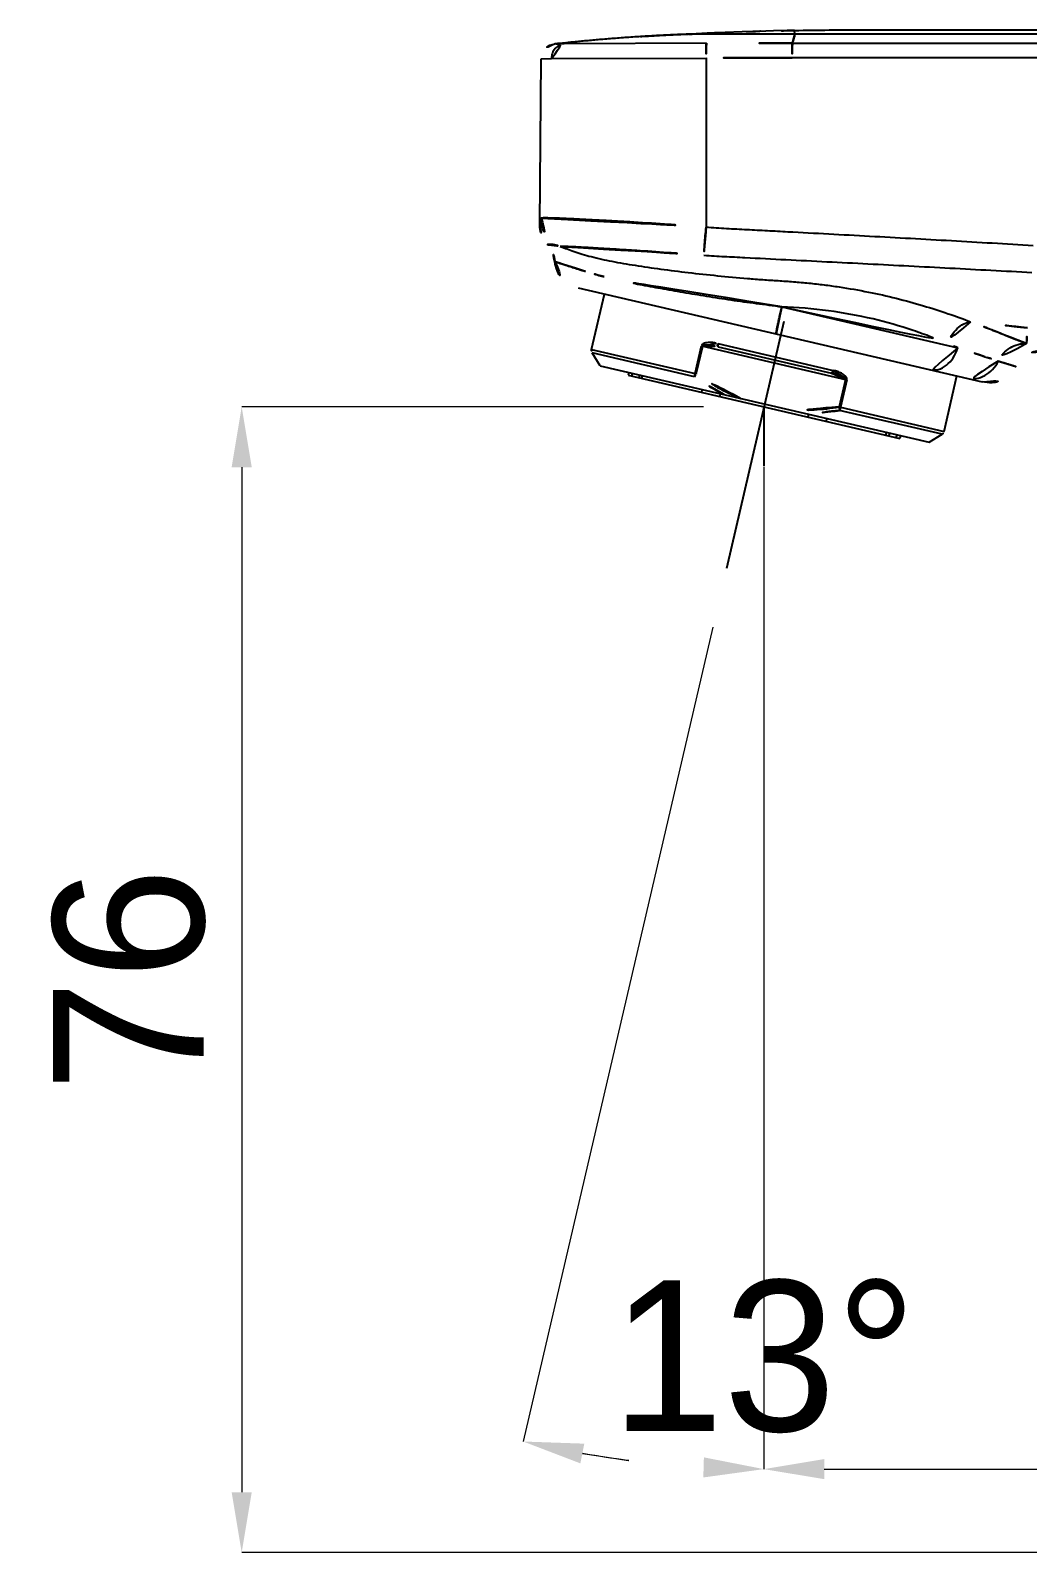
# Model space of a CAD drawing. Extents: x 16296660632 to 16296672714, y -37409619871 to -37409617455.
# Drawn here: x 16296671912.4 to 16296671978.5, y -37409617852.5 to -37409617751.6 of the extents above; entities that cross this region are included whole.
import ezdxf

# ---------------------------------------------------------------- set-up
doc = ezdxf.new("R2010")
doc.units = 0
doc.header["$LTSCALE"] = 10
doc.header["$MEASUREMENT"] = 0
doc.header["$PDMODE"] = 3
doc.header["$PDSIZE"] = -10
doc.linetypes.add('ACAD_ISO08W100', pattern=[36, 24, -3, 6, -3])
doc.layers.get('0').update_dxf_attribs({"linetype": 'CONTINUOUS'})
doc.layers.get('DEFPOINTS').update_dxf_attribs({"linetype": 'CONTINUOUS'})
doc.layers.add('02___PRT_ALL_AXES', color=7, linetype='CONTINUOUS')
doc.styles.add('Daelim Dimension', font='')
doc.styles.get('Daelim Dimension').set_extended_font_data('나눔고딕')
doc.dimstyles.new('DEFAULT', dxfattribs={"dimscale": 2, "dimtxt": 2, "dimasz": 2, "dimexe": 0, "dimexo": 2, "dimgap": 1, "dimtad": 1, "dimdec": 1, "dimzin": 9, "dimdsep": 46, "dimtxsty": 'Daelim Dimension', "dimcen": 0.5, "dimclrd": 252, "dimclre": 252, "dimclrt": 3, "dimadec": 1, "dimazin": 0, "dimtfac": 1, "dimtdec": 1, "dimtix": 1, "dimtmove": 0, "dimatfit": 3, "dimfxl": 1, "dimtolj": 1, "dimtzin": 1, "dimlwd": 9, "dimlwe": 9, "dimarcsym": 0})

# ---------------------------------------------------------------- blocks, each defined once
blk = doc.blocks.new('*D1')
at = {"color": 5, "lineweight": 9, "transparency": 16777216}
for p, q in [((16296671957.04567, -37409617776.53273), (16296671926.422609, -37409617776.53273)), ((16296671926.422609, -37409617780.53273), (16296671926.422609, -37409617848.530663)), ((16296672035.1436, -37409617852.530663), (16296671926.422609, -37409617852.530663))]:
    blk.add_line(p, q, dxfattribs=at)
at = {"color": 5, "transparency": 16777216}
for points in [[(16296671925.755939, -37409617780.53273), (16296671927.089279, -37409617780.53273), (16296671926.422609, -37409617776.53273)], [(16296671925.755939, -37409617848.530663), (16296671927.089279, -37409617848.530663), (16296671926.422609, -37409617852.530663)]]:
    blk.add_solid(points, dxfattribs=at)
at = {"layer": 'DEFPOINTS', "color": 0, "transparency": 16777216}
for p in [(16296671961.04567, -37409617776.53273), (16296671926.422609, -37409617852.530663), (16296672039.1436, -37409617852.530663)]:
    blk.add_point(p, dxfattribs=at)
at = {"color": 7, "transparency": 16777216, "insert": (16296671918.97912, -37409617814.531693), "char_height": 10, "attachment_point": 5, "rotation": 90, "style": 'Daelim Dimension'}
blk.add_mtext('\\A1;76', dxfattribs=at)
blk = doc.blocks.new('*D2')
at = {"color": 5, "lineweight": 9, "transparency": 16777216}
for p, q in [((16296671961.04567, -37409617780.53273), (16296671961.04567, -37409617846.9963)), ((16296671965.04567, -37409617846.9963), (16296672059.1436, -37409617846.9963)), ((16296672063.1436, -37409617846.85563), (16296672063.1436, -37409617846.9963))]:
    blk.add_line(p, q, dxfattribs=at)
at = {"color": 5, "transparency": 16777216}
for points in [[(16296671965.04567, -37409617846.32964), (16296671965.04567, -37409617847.66296), (16296671961.04567, -37409617846.9963)], [(16296672059.1436, -37409617846.32964), (16296672059.1436, -37409617847.66296), (16296672063.1436, -37409617846.9963)]]:
    blk.add_solid(points, dxfattribs=at)
at = {"layer": 'DEFPOINTS', "color": 0, "transparency": 16777216}
for p in [(16296671961.04567, -37409617776.53273), (16296672063.1436, -37409617846.9963), (16296672063.1436, -37409617850.85563)]:
    blk.add_point(p, dxfattribs=at)
at = {"color": 7, "transparency": 16777216, "insert": (16296672012.09464, -37409617839.57426), "char_height": 10, "attachment_point": 5, "style": 'Daelim Dimension'}
blk.add_mtext('\\A1;102', dxfattribs=at)
blk = doc.blocks.new('*D3')
at = {"color": 5, "lineweight": 9, "transparency": 16777216}
for p, q in [((16296671961.04567, -37409617784.463341), (16296671961.04567, -37409617846.9963)), ((16296671957.648149, -37409617791.14344), (16296671945.086121, -37409617845.165138))]:
    blk.add_line(p, q, dxfattribs=at)
blk.add_arc((16296671961.04567, -37409617776.532738), 70.463564, 260.16221253, 266.74705779, dxfattribs=at)
at = {"color": 5, "transparency": 16777216}
for points in [[(16296671948.87381, -37409617846.613533), (16296671949.138821, -37409617845.306801), (16296671945.086121, -37409617845.165138)], [(16296671957.06621, -37409617846.21637), (16296671957.02836, -37409617847.549156), (16296671961.04567, -37409617846.9963)]]:
    blk.add_solid(points, dxfattribs=at)
at = {"layer": 'DEFPOINTS', "color": 0, "transparency": 16777216}
for p in [(16296671962.36344, -37409617770.865791), (16296671961.04567, -37409617776.53273), (16296671961.04567, -37409617780.463341), (16296671958.554119, -37409617787.247391), (16296671950.35429, -37409617846.180481)]:
    blk.add_point(p, dxfattribs=at)
at = {"color": 7, "transparency": 16777216, "insert": (16296671961.04567, -37409617839.545647), "char_height": 10, "attachment_point": 5, "style": 'Daelim Dimension'}
blk.add_mtext('\\A1;13°', dxfattribs=at)

msp = doc.modelspace()

# ---------------------------------------------------------------- linework, layer by layer
at = {"color": 7, "linetype": 'Continuous'}
for p, q in [((16296671956.283791, -37409617751.802963), (16296671956.047199, -37409617751.810371)), ((16296671956.119869, -37409617751.807182), (16296671956.202021, -37409617751.802963)), ((16296671957.28627, -37409617751.750191), (16296671956.202009, -37409617751.802963)), ((16296671956.2836, -37409617751.798813), (16296671956.202009, -37409617751.802963)), ((16296671956.202021, -37409617751.802963), (16296671956.217819, -37409617751.802963)), ((16296671956.217819, -37409617751.802963), (16296671956.23521, -37409617751.802963)), ((16296671956.23521, -37409617751.802963), (16296671956.25716, -37409617751.802963)), ((16296671956.25716, -37409617751.802963), (16296671956.283791, -37409617751.802963)), ((16296671963.08589, -37409617751.802963), (16296671956.2834, -37409617751.802979)), ((16296671958.485161, -37409617751.698158), (16296671957.28627, -37409617751.750191)), ((16296671959.60988, -37409617751.655342), (16296671958.485161, -37409617751.698158)), ((16296671960.81238, -37409617751.616096), (16296671960.774759, -37409617751.617233)), ((16296671963.081169, -37409617751.560143), (16296671962.593229, -37409617751.570122)), ((16296671963.08589, -37409617751.802963), (16296671963.081169, -37409617751.560143)), ((16296672030.9258, -37409617751.803284), (16296671963.08573, -37409617751.802643)), ((16296671947.257601, -37409617752.446037), (16296671947.229931, -37409617752.448639)), ((16296671947.285721, -37409617752.443382), (16296671947.257601, -37409617752.446037)), ((16296671947.323811, -37409617752.439774), (16296671947.285721, -37409617752.443382)), ((16296671947.381969, -37409617752.434212), (16296671947.323811, -37409617752.439774)), ((16296671947.421539, -37409617752.430397), (16296671947.381969, -37409617752.434212)), ((16296671947.502729, -37409617752.422508), (16296671947.421539, -37409617752.430397)), ((16296671947.80905, -37409617752.442612), (16296671947.42909, -37409617752.442833)), ((16296671947.576599, -37409617752.415222), (16296671947.502729, -37409617752.422508)), ((16296671947.698721, -37409617752.402527), (16296671947.52347, -37409617752.420761)), ((16296671947.87269, -37409617752.384644), (16296671947.698721, -37409617752.402527)), ((16296671947.96406, -37409617752.375313), (16296671947.78405, -37409617752.39373)), ((16296671957.230829, -37409617752.408737), (16296671947.80905, -37409617752.442612)), ((16296671948.94644, -37409617752.278847), (16296671948.843599, -37409617752.28862)), ((16296671952.75791, -37409617751.973343), (16296671952.621361, -37409617751.982292)), ((16296671953.322201, -37409617751.938057), (16296671953.17823, -37409617751.946793)), ((16296671953.468479, -37409617751.929359), (16296671953.322201, -37409617751.938057)), ((16296671953.616819, -37409617751.920738), (16296671953.468479, -37409617751.929359)), ((16296671954.54067, -37409617751.871643), (16296671954.38345, -37409617751.879402)), ((16296671955.750959, -37409617751.82048), (16296671955.61116, -37409617751.825592)), ((16296671955.88385, -37409617751.815804), (16296671955.750959, -37409617751.82048)), ((16296671956.04669, -37409617751.810318), (16296671955.88385, -37409617751.815804)), ((16296671956.120119, -37409617751.807739), (16296671956.042521, -37409617751.810463)), ((16296671956.08514, -37409617751.808983), (16296671956.119869, -37409617751.807182)), ((16296671962.93535, -37409617752.403152), (16296672027.14916, -37409617752.40258)), ((16296671946.19186, -37409617764.427254), (16296671946.28776, -37409617753.438904)), ((16296671946.28776, -37409617753.438904), (16296671946.955879, -37409617753.428436)), ((16296671946.955879, -37409617753.428436), (16296671957.214161, -37409617753.389168)), ((16296671957.21414, -37409617753.384491), (16296671957.21151, -37409617764.613029)), ((16296672027.12636, -37409617753.381607), (16296671962.912741, -37409617753.383049)), ((16296671948.727289, -37409617768.638069), (16296671975.52368, -37409617774.869209)), ((16296671949.61204, -37409617772.720284), (16296671950.46722, -37409617769.042664)), ((16296671962.22681, -37409617769.894363), (16296671973.897449, -37409617772.608223)), ((16296671949.61204, -37409617772.720284), (16296671956.479549, -37409617774.317223)), ((16296671956.4478, -37409617774.527634), (16296671949.64958, -37409617772.9468)), ((16296671950.18191, -37409617773.80172), (16296671949.64958, -37409617772.9468)), ((16296671956.482389, -37409617774.308678), (16296671956.905199, -37409617772.490433)), ((16296671956.5627, -37409617774.327461), (16296671956.985531, -37409617772.509102)), ((16296671956.905199, -37409617772.490433), (16296671966.544861, -37409617774.732002)), ((16296671957.98992, -37409617772.331993), (16296671965.64134, -37409617774.111221)), ((16296671958.008381, -37409617772.541618), (16296671965.53228, -37409617774.291199)), ((16296671950.18191, -37409617773.80172), (16296671971.99979, -37409617778.875183)), ((16296671975.69842, -37409617773.203934), (16296671975.84481, -37409617773.252678)), ((16296671952.08123, -37409617774.243393), (16296671952.036051, -37409617774.437668)), ((16296671952.03615, -37409617774.437691), (16296671970.055189, -37409617778.627777)), ((16296671952.302151, -37409617774.294746), (16296671952.26395, -37409617774.490662)), ((16296671952.768391, -37409617774.607964), (16296671952.80863, -37409617774.412529)), ((16296671952.95018, -37409617774.650238), (16296671952.995359, -37409617774.455948)), ((16296671956.562719, -37409617774.327347), (16296671956.482389, -37409617774.308678)), ((16296671966.464531, -37409617774.713318), (16296671966.041719, -37409617776.531578)), ((16296671966.544861, -37409617774.732002), (16296671966.122049, -37409617776.550247)), ((16296671972.98834, -37409617778.156128), (16296671973.843519, -37409617774.478508)), ((16296671956.93807, -37409617775.372772), (16296671956.897829, -37409617775.568207)), ((16296671958.11738, -37409617775.851799), (16296671958.16256, -37409617775.657516)), ((16296671964.006639, -37409617777.016472), (16296671963.96146, -37409617777.210762)), ((16296671966.041719, -37409617776.53157), (16296671966.122049, -37409617776.550247)), ((16296671972.85471, -37409617778.342842), (16296671966.05645, -37409617776.761993)), ((16296671966.120831, -37409617776.559174), (16296671972.98834, -37409617778.156128)), ((16296671965.18173, -37409617777.494522), (16296671965.23185, -37409617777.301376)), ((16296671969.135349, -37409617778.413879), (16296671969.180531, -37409617778.219597)), ((16296671969.36717, -37409617778.262993), (16296671969.31706, -37409617778.456131)), ((16296671969.823231, -37409617778.573837), (16296671969.875389, -37409617778.38118)), ((16296671970.10047, -37409617778.43351), (16296671970.05529, -37409617778.6278)), ((16296671971.99979, -37409617778.875183), (16296671972.85471, -37409617778.342842))]:
    msp.add_line(p, q, dxfattribs=at)
at = {"color": 1, "linetype": 'ACAD_ISO08W100'}
msp.add_line((16296671962.36344, -37409617770.865791), (16296671958.554119, -37409617787.247391), dxfattribs=at)
msp.add_line((16296671961.04567, -37409617776.53273), (16296671961.04567, -37409617780.463341))
at = {"color": 7, "linetype": 'Continuous'}
for points in [[(16296671962.593229, -37409617751.570122), (16296671961.675911, -37409617751.591827), (16296671960.671921, -37409617751.620201), (16296671959.60988, -37409617751.655342)], [(16296671947.229931, -37409617752.448639), (16296671947.211691, -37409617752.450348), (16296671947.2026, -37409617752.451202), (16296671947.20084, -37409617752.45137)], [(16296671948.247629, -37409617752.346764), (16296671948.15218, -37409617752.3563), (16296671948.057501, -37409617752.365837), (16296671947.96406, -37409617752.375313)], [(16296671948.843599, -37409617752.28862), (16296671948.741751, -37409617752.29837), (16296671948.64089, -37409617752.308113), (16296671948.541019, -37409617752.31781), (16296671948.442141, -37409617752.327499), (16296671948.34429, -37409617752.337151), (16296671948.247629, -37409617752.346764)], [(16296671952.62137, -37409617751.982292), (16296671952.486429, -37409617751.991287), (16296671952.352989, -37409617752.000343), (16296671952.220949, -37409617752.00943), (16296671952.09026, -37409617752.018578), (16296671951.960819, -37409617752.027779), (16296671951.832491, -37409617752.037033), (16296671951.705191, -37409617752.046333), (16296671951.57892, -37409617752.055702), (16296671951.453659, -37409617752.065109), (16296671951.32942, -37409617752.07457), (16296671951.2062, -37409617752.084068), (16296671951.08399, -37409617752.093613), (16296671950.96279, -37409617752.103188), (16296671950.84259, -37409617752.112793), (16296671950.7234, -37409617752.122437), (16296671950.605209, -37409617752.132103), (16296671950.488001, -37409617752.141792), (16296671950.371771, -37409617752.151497), (16296671950.256519, -37409617752.16124), (16296671950.142229, -37409617752.17099), (16296671950.028891, -37409617752.180763), (16296671949.9165, -37409617752.190536), (16296671949.805031, -37409617752.200333), (16296671949.694441, -37409617752.210136), (16296671949.58474, -37409617752.219963), (16296671949.47592, -37409617752.229782), (16296671949.367979, -37409617752.239616), (16296671949.26103, -37409617752.249451), (16296671949.15514, -37409617752.259262), (16296671949.05028, -37409617752.269073), (16296671948.94644, -37409617752.278847)], [(16296671953.17824, -37409617751.946793), (16296671953.036261, -37409617751.955589), (16296671952.896179, -37409617751.964439), (16296671952.757919, -37409617751.973343)], [(16296671954.383459, -37409617751.879402), (16296671954.22533, -37409617751.887466), (16296671954.06782, -37409617751.895752), (16296671953.91544, -37409617751.903976), (16296671953.76622, -37409617751.912247), (16296671953.616819, -37409617751.920738)], [(16296671955.61116, -37409617751.825592), (16296671955.465891, -37409617751.831123), (16296671955.315969, -37409617751.837067), (16296671955.162531, -37409617751.843407), (16296671955.00701, -37409617751.850082), (16296671954.85108, -37409617751.85704), (16296671954.696329, -37409617751.864189), (16296671954.54068, -37409617751.871643)]]:
    msp.add_lwpolyline(points, dxfattribs=at)
for centre, radius, start, end in [((16296671967.301161, -37409617968.67614), 217.157007, 92.32257826, 92.90818142), ((16296671967.301041, -37409617968.673279), 217.154142, 91.72222924, 92.32257826), ((16296671967.3009, -37409617968.668739), 217.149604, 91.11464958, 91.71228895), ((16296671947.28772, -37409617753.447632), 1.000003, 95.3126427, 179.49991449), ((16296671959.12674, -37409617845.924461), 94.164465, 91.87409936, 96.90314963), ((16296671962.939381, -37409620384.950821), 2632.54826, 90.000109283, 90.124254607), ((16296671948.19153, -37409617764.444778), 1.999755, 179.49772892, 221.62221314), ((16296671948.272249, -37409617764.021912), 1.999687, 179.49117122, 248.67321819), ((16296671945.20166, -37409617767.101341), 1.99982, 5.90121575, 41.62090631), ((16296671949.18029, -37409617766.690041), 2.000001, 185.90297748, 256.908654), ((16296671946.10084, -37409618048.637108), 279.23056, 83.33211511, 84.11183242), ((16296671949.90424, -37409617772.788223), 0.3, 166.90926048, 211.9090854), ((16296671952.521271, -37409617823.069321), 54.802046, 67.04169294, 67.80873117), ((16296671888.844419, -37409618032.761192), 273.703473, 71.49856114, 71.8956377), ((16296671979.510981, -37409617774.794403), 1.999994, 83.62372401, 152.07600956), ((16296671975.9767, -37409617772.921204), 1.999993, 256.90960456, 332.07649815), ((16296672030.341419, -37409617609.3125), 172.760709, 251.61232696, 251.86681684), ((16296671957.45541, -37409617772.307877), 2.233777, 244.09591863, 246.08470233), ((16296671956.2223, -37409617774.148079), 0.384744, 328.36451894, 332.22730971), ((16296671966.44825, -37409617776.519539), 0.40671, 181.69544727, 185.34951771), ((16296671966.1313, -37409617774.342171), 2.217032, 267.72566445, 269.72952445), ((16296671972.69614, -37409617778.088173), 0.3, 301.9093287, 346.90926048)]:
    msp.add_arc(centre, radius, start, end, dxfattribs=at)
for points, knots in [([(16296671963.081169, -37409617751.560143), (16296671963.84276, -37409617751.545341), (16296671965.3661, -37409617751.52301), (16296671967.65131, -37409617751.517868), (16296671969.93647, -37409617751.518379), (16296671972.98336, -37409617751.519859), (16296671976.791969, -37409617751.519707), (16296671982.88575, -37409617751.5186), (16296671990.50296, -37409617751.518753), (16296671996.596729, -37409617751.519142), (16296671999.6436, -37409617751.519241)], [0, 0, 0, 0, 0.0625009145, 0.125001151, 0.187501781, 0.2500009482, 0.3750008163, 0.5000014782, 0.7500012035, 1, 1, 1, 1]), ([(16296671946.95586, -37409617753.427483), (16296671946.95694, -37409617753.306976), (16296671947.00107, -37409617753.065613), (16296671947.185829, -37409617752.751823), (16296671947.465759, -37409617752.526192), (16296671947.69426, -37409617752.455254), (16296671947.80905, -37409617752.442619)], [0, 0, 0, 0, 0.2551792975, 0.5074635283, 0.7554767662, 1, 1, 1, 1]), ([(16296671947.42909, -37409617752.442833), (16296671947.38578, -37409617752.442688), (16296671947.309469, -37409617752.440323), (16296671947.233589, -37409617752.448318), (16296671947.200859, -37409617752.451363)], [0, 0, 0, 0, 0.5685496136, 1, 1, 1, 1]), ([(16296671957.230841, -37409617752.408737), (16296671957.228479, -37409617752.422394), (16296671957.225679, -37409617752.459862), (16296671957.22192, -37409617752.529968), (16296671957.218929, -37409617752.627167), (16296671957.215281, -37409617752.801308), (16296671957.21316, -37409617753.058006), (16296671957.213461, -37409617753.273911), (16296671957.21414, -37409617753.389168)], [0, 0, 0, 0, 0.0423399685, 0.1146834675, 0.2148794625, 0.3396718872, 0.6474667679, 1, 1, 1, 1]), ([(16296671962.93535, -37409617752.403152), (16296671962.93297, -37409617752.417168), (16296671962.929899, -37409617752.455223), (16296671962.92346, -37409617752.566673), (16296671962.918209, -37409617752.764328), (16296671962.91375, -37409617753.052589), (16296671962.9128, -37409617753.267326), (16296671962.912769, -37409617753.381889)], [0, 0, 0, 0, 0.0435592181, 0.1167228275, 0.342148126, 0.6490690302, 1, 1, 1, 1]), ([(16296671962.93416, -37409617752.401817), (16296671962.95717, -37409617752.328072), (16296671962.99707, -37409617752.196693), (16296671963.04578, -37409617752.022926), (16296671963.07478, -37409617751.897583), (16296671963.086321, -37409617751.829079), (16296671963.08585, -37409617751.803162)], [0, 0, 0, 0, 0.3746451216, 0.6660821778, 0.8742673853, 1, 1, 1, 1]), ([(16296671962.912741, -37409617753.383049), (16296671961.962971, -37409617753.383003), (16296671960.538321, -37409617753.386452), (16296671958.63879, -37409617753.383743), (16296671957.689011, -37409617753.381538), (16296671957.21414, -37409617753.384491)], [0, 0, 0, 0, 0.4999996902, 0.7500004928, 1, 1, 1, 1]), ([(16296671946.272631, -37409617764.004143), (16296671946.264669, -37409617764.003853), (16296671946.25267, -37409617764.017616), (16296671946.244129, -37409617764.03833), (16296671946.232809, -37409617764.075523), (16296671946.22249, -37409617764.133583), (16296671946.21224, -37409617764.211327), (16296671946.2041, -37409617764.288742), (16296671946.19784, -37409617764.360878), (16296671946.192039, -37409617764.405167), (16296671946.19186, -37409617764.427254)], [0, 0, 0, 0, 0.0544618629, 0.100177715, 0.159995617, 0.3166813159, 0.5046136218, 0.6955515106, 0.8489492784, 1, 1, 1, 1]), ([(16296671946.272631, -37409617764.004143), (16296671946.28194, -37409617764.007202), (16296671946.300671, -37409617764.012047), (16296671946.327669, -37409617764.011398), (16296671946.35734, -37409617764.00486), (16296671946.402031, -37409617764.000023), (16296671946.47559, -37409617763.997742), (16296671946.58366, -37409617763.998161), (16296671946.72695, -37409617764.000366), (16296671946.984989, -37409617764.005768), (16296671947.388281, -37409617764.018227), (16296671947.9655, -37409617764.041588), (16296671948.66186, -37409617764.073921), (16296671949.46863, -37409617764.114342), (16296671950.37557, -37409617764.16246), (16296671951.37112, -37409617764.218086), (16296671952.838949, -37409617764.305237), (16296671954.794661, -37409617764.432098), (16296671956.390869, -37409617764.549561), (16296671957.21158, -37409617764.613037)], [0, 0, 0, 0, 0.0026822398, 0.0052464037, 0.0073044066, 0.0109920079, 0.0175265273, 0.027443126, 0.040573418, 0.0567573024, 0.0980938939, 0.1510223427, 0.2148968419, 0.2889230578, 0.3721466143, 0.4635143746, 0.5618740457, 0.774662651, 1, 1, 1, 1]), ([(16296671957.21158, -37409617764.613037), (16296671957.176029, -37409617764.987396), (16296671957.129919, -37409617765.508011), (16296671957.08585, -37409617766.129631), (16296671957.07214, -37409617766.37648), (16296671957.069521, -37409617766.477051)], [0, 0, 0, 0, 0.6034041137, 0.8385605295, 1, 1, 1, 1]), ([(16296671978.89373, -37409617765.838341), (16296671977.08707, -37409617765.732712), (16296671974.37709, -37409617765.574081), (16296671970.763321, -37409617765.370613), (16296671968.05279, -37409617765.221764), (16296671965.34215, -37409617765.074661), (16296671963.083151, -37409617764.955017), (16296671961.276039, -37409617764.85775), (16296671959.920641, -37409617764.784233), (16296671958.56497, -37409617764.71743), (16296671957.6619, -37409617764.655739), (16296671957.21151, -37409617764.613029)], [0, 0, 0, 0, 0.249998526, 0.3749979113, 0.499997232, 0.6249964274, 0.7499967924, 0.8124931627, 0.8749931624, 0.9375044979, 1, 1, 1, 1]), ([(16296671946.69663, -37409617765.773064), (16296671946.69525, -37409617765.7715), (16296671946.693649, -37409617765.764542), (16296671946.70817, -37409617765.762672), (16296671946.72414, -37409617765.760742), (16296671946.764839, -37409617765.760368), (16296671946.829861, -37409617765.760521), (16296671946.90654, -37409617765.759018), (16296671946.979271, -37409617765.760498), (16296671947.068001, -37409617765.765503), (16296671947.194441, -37409617765.782066), (16296671947.36351, -37409617765.821648), (16296671947.482161, -37409617765.861008), (16296671947.545059, -37409617765.884689)], [0, 0, 0, 0, 0.0071892512, 0.0181135278, 0.0388409749, 0.0689852798, 0.1536950803, 0.2655406588, 0.3313274628, 0.4039444713, 0.5709240543, 0.7689400129, 1, 1, 1, 1]), ([(16296671947.54501, -37409617765.884827), (16296671947.55492, -37409617765.887657), (16296671947.57398, -37409617765.893257), (16296671947.612419, -37409617765.896919), (16296671947.686741, -37409617765.891479), (16296671947.84033, -37409617765.89444), (16296671948.10239, -37409617765.903793), (16296671948.48283, -37409617765.918938), (16296671948.97509, -37409617765.942757), (16296671949.573681, -37409617765.975578), (16296671950.271681, -37409617766.016083), (16296671951.060101, -37409617766.063454), (16296671951.928961, -37409617766.117523), (16296671953.21579, -37409617766.200844), (16296671954.937019, -37409617766.322243), (16296671956.344219, -37409617766.422462), (16296671957.069559, -37409617766.477058)], [0, 0, 0, 0, 0.0032407526, 0.0062232452, 0.0120740061, 0.0266199015, 0.0544788989, 0.0945127864, 0.1462859405, 0.2093846942, 0.2829418742, 0.366048697, 0.4576460001, 0.5565699009, 0.771368812, 1, 1, 1, 1]), ([(16296671947.545059, -37409617765.884689), (16296671947.84745, -37409617766.00061), (16296671948.327801, -37409617766.180107), (16296671949.012569, -37409617766.404472), (16296671949.842501, -37409617766.639236), (16296671951.01211, -37409617766.891319), (16296671952.5502, -37409617767.155693), (16296671954.24151, -37409617767.40078), (16296671956.060829, -37409617767.625893), (16296671957.978371, -37409617767.835083), (16296671959.625259, -37409617767.990173), (16296671960.96924, -37409617768.092239), (16296671961.986971, -37409617768.156357), (16296671963.005751, -37409617768.223267), (16296671964.021629, -37409617768.313522), (16296671965.03072, -37409617768.430382), (16296671966.35527, -37409617768.613136), (16296671968.568689, -37409617768.997147), (16296671970.979521, -37409617769.603104), (16296671973.21418, -37409617770.325912), (16296671974.249981, -37409617770.698387), (16296671974.746349, -37409617770.879784)], [0, 0, 0, 0, 0.0349911395, 0.0553909064, 0.0778417429, 0.1281517715, 0.1845641416, 0.2464537547, 0.3127833043, 0.3826280593, 0.4548639792, 0.4915017476, 0.528255109, 0.565045502, 0.60181368, 0.6384368943, 0.6747942509, 0.7462734995, 0.8810815988, 0.9428986212, 1, 1, 1, 1]), ([(16296671949.21965, -37409617767.550072), (16296671949.063471, -37409617767.502296), (16296671948.7712, -37409617767.410561), (16296671948.362949, -37409617767.280403), (16296671948.0147, -37409617767.167953), (16296671947.762461, -37409617767.086052), (16296671947.59164, -37409617767.029984), (16296671947.487009, -37409617766.995293), (16296671947.398331, -37409617766.965424), (16296671947.32556, -37409617766.94046), (16296671947.269211, -37409617766.920998), (16296671947.23163, -37409617766.907944), (16296671947.210699, -37409617766.901016), (16296671947.19952, -37409617766.897293), (16296671947.195379, -37409617766.896469), (16296671947.190809, -37409617766.895081), (16296671947.19088, -37409617766.895729)], [0, 0, 0, 0, 0.2298241581, 0.4310716594, 0.6029793942, 0.7448050052, 0.8042590219, 0.8559852981, 0.8999175206, 0.9359821855, 0.964098185, 0.9841833687, 0.9911890965, 0.9961578202, 0.9990840586, 1, 1, 1, 1]), ([(16296671957.069559, -37409617766.477058), (16296671957.521629, -37409617766.504608), (16296671958.426769, -37409617766.556587), (16296671960.23913, -37409617766.640244), (16296671962.50477, -37409617766.763351), (16296671965.224279, -37409617766.898193), (16296671968.849779, -37409617767.084846), (16296671973.381359, -37409617767.319931), (16296671977.006281, -37409617767.513474), (16296671978.818689, -37409617767.609962)], [0, 0, 0, 0, 0.0623873508, 0.1248857239, 0.2499154615, 0.3749372764, 0.4999575033, 0.749987899, 1, 1, 1, 1]), ([(16296671950.444111, -37409617767.892471), (16296671950.33288, -37409617767.864464), (16296671949.922489, -37409617767.758499), (16296671949.515261, -37409617767.640511), (16296671949.21965, -37409617767.550072)], [0, 0, 0, 0, 0.2706255098, 1, 1, 1, 1]), ([(16296671962.22682, -37409617769.894363), (16296671961.66279, -37409617769.813728), (16296671960.540131, -37409617769.667419), (16296671958.87501, -37409617769.4412), (16296671957.256571, -37409617769.185402), (16296671955.70005, -37409617768.931023), (16296671954.22541, -37409617768.674767), (16296671952.478451, -37409617768.348984), (16296671951.22806, -37409617768.089851), (16296671950.444111, -37409617767.892471)], [0, 0, 0, 0, 0.1429610655, 0.2840682284, 0.4216242846, 0.5540718274, 0.6798076142, 0.7971578705, 1, 1, 1, 1]), ([(16296671962.226801, -37409617769.894363), (16296671962.19944, -37409617770.013031), (16296671962.14653, -37409617770.244728), (16296671962.071569, -37409617770.579727), (16296671962.0047, -37409617770.885933), (16296671961.955509, -37409617771.118141), (16296671961.922029, -37409617771.281723), (16296671961.90148, -37409617771.385094), (16296671961.884411, -37409617771.474312), (16296671961.870979, -37409617771.548447), (16296671961.861259, -37409617771.607323), (16296671961.855289, -37409617771.649246), (16296671961.85294, -37409617771.675522), (16296671961.853161, -37409617771.686546), (16296671961.854231, -37409617771.690559), (16296671961.855221, -37409617771.690788)], [0, 0, 0, 0, 0.1989846148, 0.3883128274, 0.5608995079, 0.7110647545, 0.7761296748, 0.8337007338, 0.8832852327, 0.9244954724, 0.956951584, 0.9803688769, 0.9946368477, 0.9983570506, 1, 1, 1, 1]), ([(16296671962.22681, -37409617769.894363), (16296671963.262791, -37409617769.935753), (16296671965.296841, -37409617770.108109), (16296671968.21611, -37409617770.634644), (16296671970.474319, -37409617771.28672), (16296671972.105459, -37409617771.878578), (16296671972.859039, -37409617772.179459), (16296671973.21994, -37409617772.326553)], [0, 0, 0, 0, 0.27480229, 0.5401712938, 0.7849592768, 0.8967065936, 1, 1, 1, 1]), ([(16296671974.746349, -37409617770.879784), (16296671974.588739, -37409617770.900101), (16296671974.26298, -37409617771.011909), (16296671973.833521, -37409617771.332024), (16296671973.46917, -37409617771.780388), (16296671973.29089, -37409617772.137283), (16296671973.219931, -37409617772.326553)], [0, 0, 0, 0, 0.2172125528, 0.4595458231, 0.7237293609, 1, 1, 1, 1]), ([(16296671978.45858, -37409617772.336998), (16296671978.22172, -37409617772.240013), (16296671977.693541, -37409617772.032654), (16296671976.834311, -37409617771.685593), (16296671975.836121, -37409617771.290733), (16296671975.123409, -37409617771.021149), (16296671974.746361, -37409617770.879768)], [0, 0, 0, 0, 0.1925321318, 0.4268225867, 0.6970784435, 1, 1, 1, 1]), ([(16296671978.45858, -37409617772.336983), (16296671978.46102, -37409617772.276543), (16296671978.477329, -37409617771.929008), (16296671978.501619, -37409617771.581886), (16296671978.52355, -37409617771.295311)], [0, 0, 0, 0, 0.1738658666, 1, 1, 1, 1]), ([(16296671956.905199, -37409617772.490433), (16296671956.90819, -37409617772.477783), (16296671956.91683, -37409617772.453133), (16296671956.943581, -37409617772.409218), (16296671956.990021, -37409617772.365334), (16296671957.0548, -37409617772.327919), (16296671957.14624, -37409617772.292793), (16296671957.2658, -37409617772.268539), (16296671957.41099, -37409617772.258904), (16296671957.556511, -37409617772.263023), (16296671957.701731, -37409617772.277641), (16296671957.846399, -37409617772.300751), (16296671957.942169, -37409617772.320877), (16296671957.98992, -37409617772.331993)], [0, 0, 0, 0, 0.0331482591, 0.0660216706, 0.1303791476, 0.1935007314, 0.255882302, 0.3795280868, 0.5028943045, 0.6264650049, 0.7504513116, 0.8749491706, 1, 1, 1, 1]), ([(16296671956.985531, -37409617772.509102), (16296671956.98807, -37409617772.498306), (16296671956.998421, -37409617772.483566), (16296671957.016529, -37409617772.470818), (16296671957.03614, -37409617772.460426), (16296671957.06221, -37409617772.451187), (16296671957.105049, -37409617772.441101), (16296671957.159639, -37409617772.43428), (16296671957.225439, -37409617772.43129), (16296671957.291309, -37409617772.431847), (16296671957.379061, -37409617772.436073), (16296671957.488501, -37409617772.446426), (16296671957.619249, -37409617772.464417), (16296671957.792999, -37409617772.494171), (16296671957.922449, -37409617772.521637), (16296671958.008381, -37409617772.541618)], [0, 0, 0, 0, 0.0314895806, 0.0472849538, 0.0630107217, 0.0942932132, 0.125514544, 0.1878407471, 0.2501463279, 0.3124589436, 0.3747934575, 0.4995433292, 0.6244382474, 0.7494831735, 1, 1, 1, 1]), ([(16296671957.98992, -37409617772.331993), (16296671957.984131, -37409617772.356888), (16296671957.97785, -37409617772.393784), (16296671957.97504, -37409617772.441467), (16296671957.975889, -37409617772.472588), (16296671957.979589, -37409617772.499023), (16296671957.986, -37409617772.519913), (16296671957.9951, -37409617772.53492), (16296671958.004061, -37409617772.540611), (16296671958.008381, -37409617772.541618)], [0, 0, 0, 0, 0.3459544462, 0.5043520069, 0.6458350097, 0.7665426363, 0.8643683201, 0.9399422655, 1, 1, 1, 1]), ([(16296671973.897449, -37409617772.608223), (16296671973.827999, -37409617772.840668), (16296671973.632111, -37409617773.2743), (16296671973.183531, -37409617773.787827), (16296671972.70755, -37409617774.043114), (16296671972.318331, -37409617774.099136), (16296671972.129959, -37409617774.080048), (16296671972.040159, -37409617774.059174)], [0, 0, 0, 0, 0.2826402371, 0.5457706119, 0.7821157454, 0.8925811917, 1, 1, 1, 1]), ([(16296671978.458509, -37409617772.33696), (16296671978.270439, -37409617772.323357), (16296671977.88286, -37409617772.358818), (16296671977.34264, -37409617772.590027), (16296671976.88435, -37409617772.975777), (16296671976.660629, -37409617773.312439), (16296671976.57373, -37409617773.493187)], [0, 0, 0, 0, 0.2418925882, 0.4894094378, 0.7427250641, 1, 1, 1, 1]), ([(16296671976.573589, -37409617773.493134), (16296671976.48189, -37409617773.696228), (16296671976.2363, -37409617774.072197), (16296671975.71459, -37409617774.482353), (16296671975.09873, -37409617774.688797), (16296671974.668739, -37409617774.670403), (16296671974.466539, -37409617774.623383)], [0, 0, 0, 0, 0.2593047691, 0.5123366924, 0.7584370995, 1, 1, 1, 1]), ([(16296671976.573589, -37409617773.493134), (16296671976.663691, -37409617773.522324), (16296671976.832411, -37409617773.576797), (16296671977.068199, -37409617773.652191), (16296671977.269079, -37409617773.715363), (16296671977.41449, -37409617773.760048), (16296671977.51288, -37409617773.789841), (16296671977.57305, -37409617773.807922), (16296671977.62405, -37409617773.823151), (16296671977.665859, -37409617773.83564), (16296671977.69837, -37409617773.845177), (16296671977.719879, -37409617773.851624), (16296671977.732189, -37409617773.854881), (16296671977.73838, -37409617773.856911), (16296671977.74144, -37409617773.857048), (16296671977.743629, -37409617773.858177), (16296671977.74383, -37409617773.857803)], [0, 0, 0, 0, 0.2317873399, 0.4339087374, 0.6058402283, 0.7471325703, 0.8061828098, 0.8574469748, 0.9008833134, 0.9364615764, 0.9641700531, 0.9839989457, 0.9909557688, 0.9959397413, 0.9989512214, 1, 1, 1, 1]), ([(16296671956.479549, -37409617774.317223), (16296671956.4685, -37409617774.353882), (16296671956.45233, -37409617774.423393), (16296671956.44656, -37409617774.494873), (16296671956.44816, -37409617774.527718)], [0, 0, 0, 0, 0.5379167771, 1, 1, 1, 1]), ([(16296671956.44816, -37409617774.527718), (16296671956.46196, -37409617774.50032), (16296671956.49514, -37409617774.440567), (16296671956.530121, -37409617774.381912), (16296671956.54987, -37409617774.349876)], [0, 0, 0, 0, 0.4491078913, 1, 1, 1, 1]), ([(16296671958.406441, -37409617775.714233), (16296671958.235769, -37409617775.628471), (16296671957.560801, -37409617775.270683), (16296671956.915359, -37409617774.858467), (16296671956.4478, -37409617774.527634)], [0, 0, 0, 0, 0.2500788766, 1, 1, 1, 1]), ([(16296671959.49218, -37409617775.966698), (16296671958.97164, -37409617775.75901), (16296671957.9604, -37409617775.26577), (16296671957.0182, -37409617774.654251), (16296671956.5627, -37409617774.327461)], [0, 0, 0, 0, 0.4999316586, 1, 1, 1, 1]), ([(16296671965.53228, -37409617774.291199), (16296671965.61821, -37409617774.31118), (16296671965.746481, -37409617774.343643), (16296671965.91551, -37409617774.393608), (16296671966.040791, -37409617774.435143), (16296671966.14356, -37409617774.474129), (16296671966.224159, -37409617774.509064), (16296671966.28351, -37409617774.537613), (16296671966.341249, -37409617774.569328), (16296671966.38722, -37409617774.599533), (16296671966.421249, -37409617774.627457), (16296671966.44429, -37409617774.651337), (16296671966.46323, -37409617774.678932), (16296671966.46701, -37409617774.702492), (16296671966.464531, -37409617774.713318)], [0, 0, 0, 0, 0.250516192, 0.3755608802, 0.5004557876, 0.6252056898, 0.6875401798, 0.7498532062, 0.8121592258, 0.8744936422, 0.9057110438, 0.9369936903, 0.9684594776, 1, 1, 1, 1]), ([(16296671965.64134, -37409617774.111221), (16296671965.63555, -37409617774.136124), (16296671965.624901, -37409617774.171997), (16296671965.60639, -37409617774.216026), (16296671965.59189, -37409617774.243584), (16296671965.57692, -37409617774.265671), (16296671965.561951, -37409617774.281593), (16296671965.547159, -37409617774.291054), (16296671965.5366, -37409617774.292213), (16296671965.53228, -37409617774.291199)], [0, 0, 0, 0, 0.3459544418, 0.5043520004, 0.6458350031, 0.766542631, 0.8643683165, 0.9399422639, 1, 1, 1, 1]), ([(16296671965.64134, -37409617774.111221), (16296671965.689091, -37409617774.12233), (16296671965.783911, -37409617774.146507), (16296671965.92392, -37409617774.189598), (16296671966.06068, -37409617774.240547), (16296671966.19309, -37409617774.301064), (16296671966.31912, -37409617774.373749), (16296671966.41571, -37409617774.448273), (16296671966.48229, -37409617774.520111), (16296671966.52388, -37409617774.582336), (16296671966.550989, -37409617774.654167), (16296671966.550579, -37409617774.706886), (16296671966.544861, -37409617774.732002)], [0, 0, 0, 0, 0.125085111, 0.2496172744, 0.3736381, 0.4972431225, 0.6206446089, 0.7443271138, 0.8067288802, 0.8698786191, 0.9342792596, 1, 1, 1, 1]), ([(16296671966.041719, -37409617776.531578), (16296671965.488779, -37409617776.623871), (16296671964.37344, -37409617776.757057), (16296671963.24831, -37409617776.753487), (16296671962.68952, -37409617776.710197)], [0, 0, 0, 0, 0.5000557277, 1, 1, 1, 1]), ([(16296671966.05645, -37409617776.761993), (16296671965.867849, -37409617776.792213), (16296671965.111931, -37409617776.90081), (16296671964.34795, -37409617776.95771), (16296671963.775261, -37409617776.962669)], [0, 0, 0, 0, 0.2500920662, 1, 1, 1, 1]), ([(16296671966.04332, -37409617776.557457), (16296671966.046909, -37409617776.59491), (16296671966.05242, -37409617776.662987), (16296671966.05582, -37409617776.731247), (16296671966.056129, -37409617776.761917)], [0, 0, 0, 0, 0.5508918476, 1, 1, 1, 1]), ([(16296671966.056129, -37409617776.761917), (16296671966.072041, -37409617776.733139), (16296671966.098431, -37409617776.666473), (16296671966.114571, -37409617776.596947), (16296671966.120831, -37409617776.559174)], [0, 0, 0, 0, 0.4620826263, 1, 1, 1, 1])]:
    msp.add_open_spline(points, degree=3, knots=knots, dxfattribs=at)
for points in [[(16296671956.482389, -37409617774.308678), (16296671956.48171, -37409617774.3116), (16296671956.48077, -37409617774.314484), (16296671956.479549, -37409617774.317223)], [(16296671966.120831, -37409617776.559174), (16296671966.120939, -37409617776.556183), (16296671966.12137, -37409617776.553177), (16296671966.122049, -37409617776.550247)]]:
    msp.add_open_spline(points, degree=3, dxfattribs=at)
at = {"layer": '02___PRT_ALL_AXES', "color": 7, "linetype": 'Continuous'}
for p, q in [((16296671949.61204, -37409617772.720284), (16296671950.46722, -37409617769.042664)), ((16296671972.98834, -37409617778.156128), (16296671973.843519, -37409617774.478508))]:
    msp.add_line(p, q, dxfattribs=at)

# ---------------------------------------------------------------- dimensions: what is measured, and where the dimension line sits
dim = msp.add_angular_dim_2l(base=(16296671950.35429, -37409617846.180481), line1=((16296671961.04567, -37409617776.53273), (16296671961.04567, -37409617780.463341)), line2=((16296671962.36344, -37409617770.865791), (16296671958.554119, -37409617787.247391)), dimstyle='DEFAULT', override={"dimtxt": 5, "dimclrd": 5, "dimclre": 5, "dimclrt": 7, "dimadec": 0})
dim.commit()
dim.dimension.update_dxf_attribs({"geometry": '*D3', "text_midpoint": (16296671961.04567, -37409617846.9963), "dimtype": 162})
dim = msp.add_linear_dim(base=(16296671926.422609, -37409617852.530663), p1=(16296671961.04567, -37409617776.53273), p2=(16296672039.1436, -37409617852.530663), angle=90, dimstyle='DEFAULT', override={"dimtxt": 5, "dimdec": 0, "dimclrd": 5, "dimclre": 5, "dimclrt": 7})
dim.commit()
dim.dimension.update_dxf_attribs({"geometry": '*D1', "text_midpoint": (16296671918.97912, -37409617814.531693)})
dim = msp.add_linear_dim(base=(16296672063.1436, -37409617846.9963), p1=(16296671961.04567, -37409617776.53273), p2=(16296672063.1436, -37409617850.855629), dimstyle='DEFAULT', override={"dimtxt": 5, "dimdec": 0, "dimclrd": 5, "dimclre": 5, "dimclrt": 7})
dim.commit()
dim.dimension.update_dxf_attribs({"geometry": '*D2', "text_midpoint": (16296672012.094641, -37409617839.574257)})

doc.saveas('drawing.dxf')
